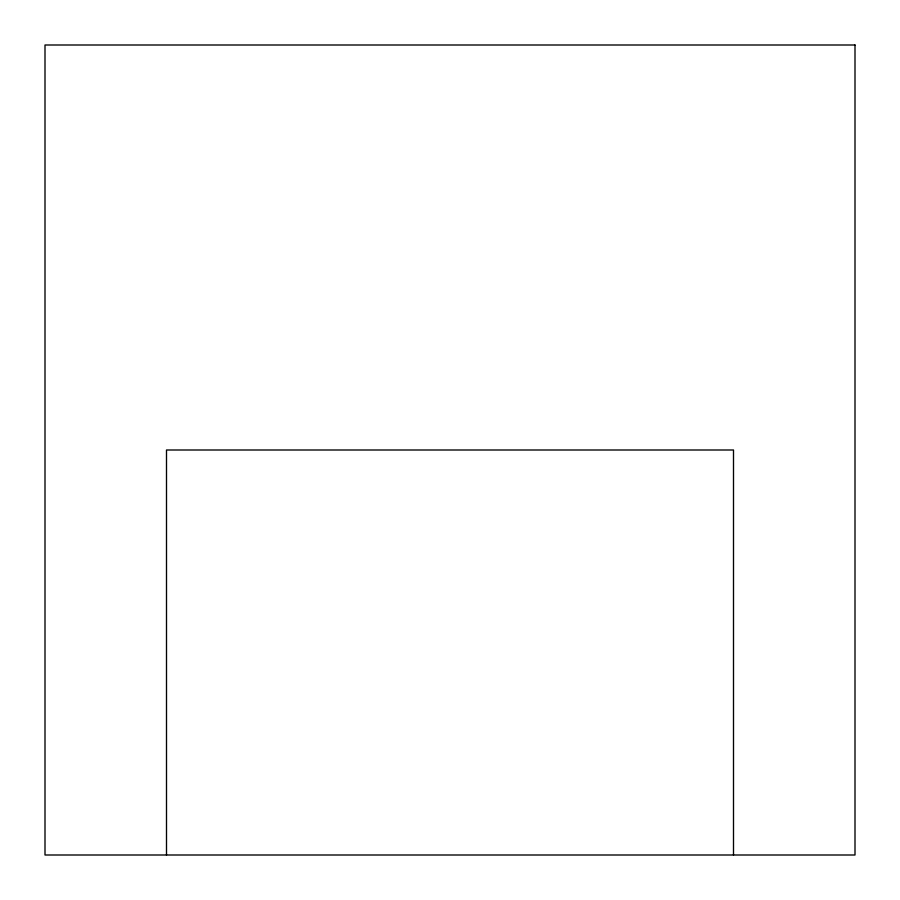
<?xml version="1.0" encoding="UTF-8"?>
<svg xmlns="http://www.w3.org/2000/svg" width="900" height="900" viewBox="0 0 900 900"><rect width="100%" height="100%" fill="white"/><g stroke="black" fill="none" stroke-linecap="round" stroke-linejoin="round"><path stroke-width="1.35" d="M733.5 855L733.5 450L166.5 450L166.5 855M855 45L45 45L45 855L855 855L855 45"/></g></svg>
